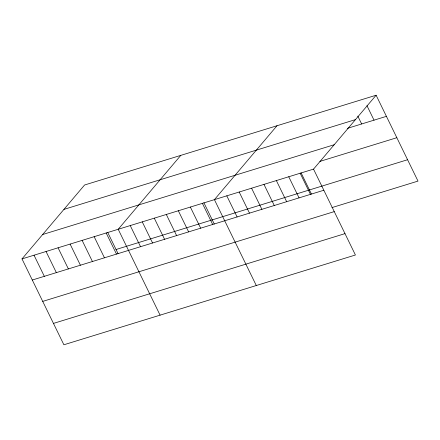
<?xml version="1.0" encoding="UTF-8"?>
<svg xmlns="http://www.w3.org/2000/svg" width="440" height="440" viewBox="0 0 440 440"><rect width="100%" height="100%" fill="white"/><g stroke="black" fill="none" stroke-linecap="round" stroke-linejoin="round"><path stroke-width="0.66" d="M376.118 95.222L313.533 169.125L355.416 255.002L63.883 344.779L22 258.907L84.585 184.998L376.118 95.222L418 181.093L331.92 207.603M180.791 155.37L118.206 229.279L160.089 315.156M276.997 125.747L214.412 199.65L256.295 285.527M63.932 209.391L355.465 119.609M347.292 128.392L386.419 116.342M42.653 234.514L334.186 144.738M319.891 161.409L396.841 137.709M22 258.907L313.533 169.125M116.045 249.508L407.577 159.726M32.302 280.027L323.834 190.245M42.724 301.395L334.257 211.613M53.46 323.411L344.993 233.629M366.966 105.672L374.028 120.159M357.814 116.127L361.636 123.97M301.142 172.942L311.443 194.062M300.108 173.129L310.486 194.409M288.75 176.754L299.052 197.879M276.359 180.571L286.66 201.691M263.973 184.388L274.274 205.507M251.581 188.205L261.882 209.325M239.19 192.016L249.491 213.142M226.798 195.833L237.1 216.959M203.902 202.757L214.28 224.032M202.384 203.352L212.685 224.477M190.361 207.059L200.662 228.179M178.332 210.76L188.634 231.88M166.309 214.462L176.611 235.587M154.281 218.169L164.582 239.289M142.257 221.87L152.559 242.99M130.229 225.572L140.531 246.697M107.696 232.381L118.074 253.66M106.178 232.98L116.479 254.1M94.155 236.681L104.456 257.807M82.126 240.389L92.428 261.509M70.103 244.09L80.404 265.21M58.075 247.797L68.376 268.917M46.052 251.499L56.353 272.619M34.023 255.2L44.33 276.326"/></g></svg>
